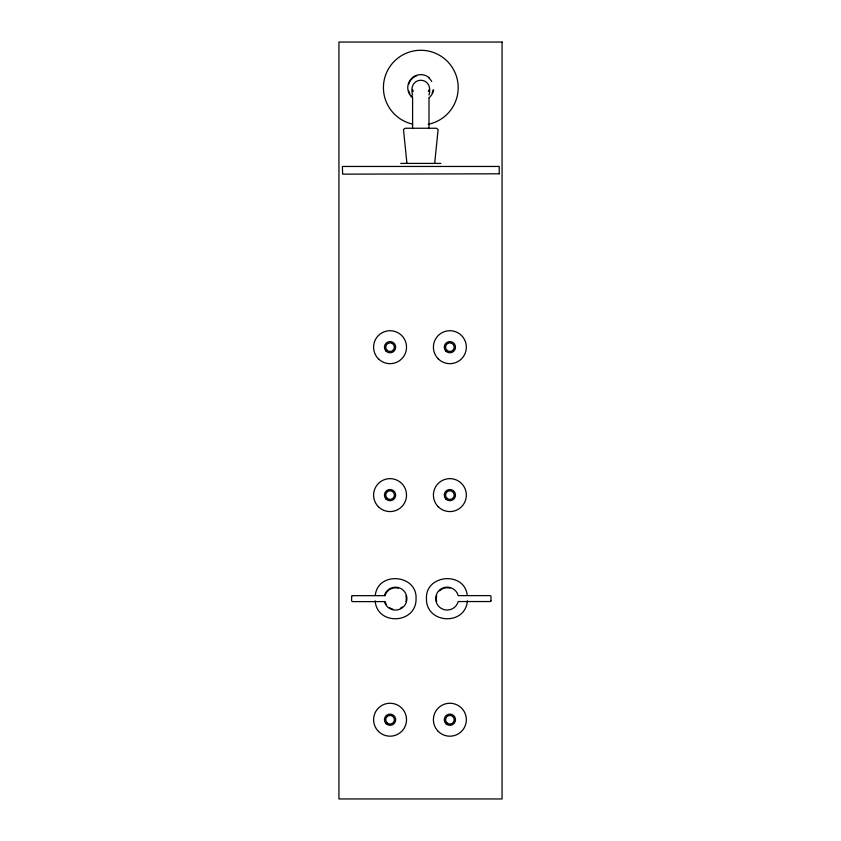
<?xml version="1.0" encoding="UTF-8"?>
<svg xmlns="http://www.w3.org/2000/svg" width="841" height="841" viewBox="0 0 841 841"><rect width="100%" height="100%" fill="white"/><g stroke="black" fill="none" stroke-linecap="round" stroke-linejoin="round"><path stroke-width="1.26" d="M434.671 163.406L438.129 129.503L436.395 128.252L428.994 128.252L429.005 98.029M375.286 595.439C377.683 571.081 417.241 574.182 416.064 598.634C416.6 623.99 376.978 626.125 375.149 600.768M467.365 600.768C465.536 626.125 425.924 623.99 426.45 598.634C425.273 574.182 464.842 571.081 467.228 595.439M428.342 91.511L429.005 89.703M428.805 128.252L405.215 128.252L403.47 129.503L406.928 163.406M400.694 163.406L440.915 163.406M412.595 89.703L413.257 91.511M429.005 95.107C434.429 75.364 407.17 75.364 412.595 95.107M412.595 98.029L412.595 128.263M433.62 90.04A13.036 13.036 0 0 1 429.089 97.724M412.321 97.567A13.036 13.036 0 0 1 410.892 79.18A13.036 13.036 0 0 1 429.278 77.75M433.126 89.945A12.541 12.541 0 0 1 432.106 93.067M412.647 97.178A12.541 12.541 0 0 1 411.123 95.622M409.882 93.824A12.541 12.541 0 0 1 408.652 90.775M408.715 84.3A12.541 12.541 0 0 1 416.621 75.827M428.952 78.129A12.541 12.541 0 0 1 431.717 81.493M412.668 124.142A37.393 37.393 0 0 1 390.014 66.45A37.393 37.393 0 0 1 451.995 67.038A37.393 37.393 0 0 1 428.237 124.3M402.282 607.013A10.796 10.796 0 0 1 400.358 608.264M392.673 609.073A10.796 10.796 0 0 1 389.572 607.686M386.418 604.532A10.796 10.796 0 0 1 385.041 601.431M385.041 595.838A10.796 10.796 0 0 1 387.091 591.822M387.838 591.002A10.796 10.796 0 0 1 391.622 588.542M392.673 588.206A10.796 10.796 0 0 1 398.266 588.206M405.898 595.838A10.796 10.796 0 0 1 405.898 601.431M436.7 601.378A10.796 10.796 0 0 1 436.7 595.785M439.496 590.95A10.796 10.796 0 0 1 443.291 588.49M444.342 588.153A10.796 10.796 0 0 1 449.935 588.153M499.218 173.803L342.634 174.15L342.382 166.455L499.218 166.455L499.218 173.803M352.295 595.67L351.622 596.311L351.622 600.968L352.295 601.609L384.4 601.609A11.459 11.459 0 0 0 402.04 608.022A11.459 11.459 0 0 0 402.04 589.257A11.459 11.459 0 0 0 384.4 595.67L352.295 595.67M490.976 600.916L490.314 601.546L458.208 601.546A11.459 11.459 0 0 1 440.568 607.969A11.459 11.459 0 0 1 440.568 589.194A11.459 11.459 0 0 1 458.208 595.617L490.314 595.617L490.976 596.248L490.976 600.916M502.066 42.05L338.934 42.05L338.934 798.95L502.066 798.95L502.066 42.05M378.418 731.365A16.463 16.463 0 0 0 405.961 723.985A16.463 16.463 0 0 0 385.798 703.812A16.463 16.463 0 0 0 378.418 731.365M386.061 723.712A5.656 5.656 0 0 0 395.512 721.179A5.656 5.656 0 0 0 388.595 714.261A5.656 5.656 0 0 0 386.061 723.712M387.018 722.755A4.289 4.289 0 0 0 394.208 720.832A4.289 4.289 0 0 0 388.941 715.575A4.289 4.289 0 0 0 387.018 722.755M438.235 731.365A16.463 16.463 0 0 0 465.788 723.985A16.463 16.463 0 0 0 445.614 703.812A16.463 16.463 0 0 0 438.235 731.365M445.888 723.712A5.656 5.656 0 0 0 455.338 721.179A5.656 5.656 0 0 0 448.421 714.261A5.656 5.656 0 0 0 445.888 723.712M446.844 722.755A4.289 4.289 0 0 0 454.024 720.832A4.289 4.289 0 0 0 448.768 715.575A4.289 4.289 0 0 0 446.844 722.755M378.418 506.745A16.463 16.463 0 0 0 405.961 499.365A16.463 16.463 0 0 0 385.798 479.202A16.463 16.463 0 0 0 378.418 506.745M386.061 499.102A5.656 5.656 0 0 0 395.512 496.568A5.656 5.656 0 0 0 388.595 489.651A5.656 5.656 0 0 0 386.061 499.102M387.018 498.145A4.289 4.289 0 0 0 394.208 496.222A4.289 4.289 0 0 0 388.941 490.955A4.289 4.289 0 0 0 387.018 498.145M438.235 506.745A16.463 16.463 0 0 0 465.788 499.365A16.463 16.463 0 0 0 445.614 479.202A16.463 16.463 0 0 0 438.235 506.745M445.888 499.102A5.656 5.656 0 0 0 455.338 496.568A5.656 5.656 0 0 0 448.421 489.651A5.656 5.656 0 0 0 445.888 499.102M446.844 498.145A4.289 4.289 0 0 0 454.024 496.222A4.289 4.289 0 0 0 448.768 490.955A4.289 4.289 0 0 0 446.844 498.145M378.418 358.834A16.463 16.463 0 0 0 405.961 351.454A16.463 16.463 0 0 0 385.798 331.28A16.463 16.463 0 0 0 378.418 358.834M386.061 351.181A5.656 5.656 0 0 0 395.512 348.647A5.656 5.656 0 0 0 388.595 341.73A5.656 5.656 0 0 0 386.061 351.181M387.018 350.224A4.289 4.289 0 0 0 394.208 348.3A4.289 4.289 0 0 0 388.941 343.044A4.289 4.289 0 0 0 387.018 350.224M438.235 358.834A16.463 16.463 0 0 0 465.788 351.454A16.463 16.463 0 0 0 445.614 331.28A16.463 16.463 0 0 0 438.235 358.834M445.888 351.181A5.656 5.656 0 0 0 455.338 348.647A5.656 5.656 0 0 0 448.421 341.73A5.656 5.656 0 0 0 445.888 351.181M446.844 350.224A4.289 4.289 0 0 0 454.024 348.3A4.289 4.289 0 0 0 448.768 343.044A4.289 4.289 0 0 0 446.844 350.224"/></g></svg>
